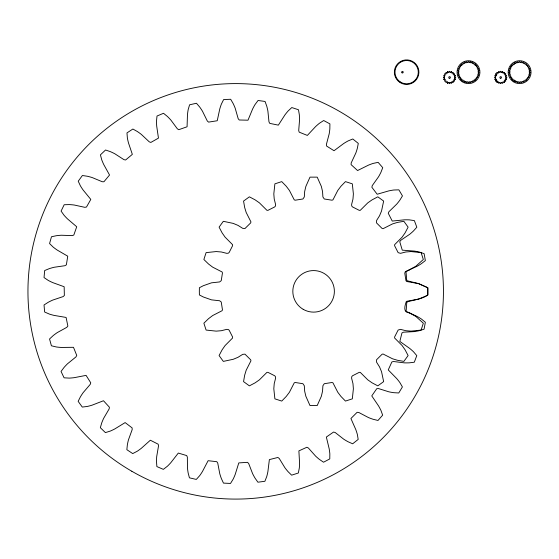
<?xml version="1.0" encoding="UTF-8"?>
<svg xmlns="http://www.w3.org/2000/svg" width="559" height="559" viewBox="0 0 559 559"><rect width="100%" height="100%" fill="white"/><g stroke="black" fill="none" stroke-linecap="round" stroke-linejoin="round"><path stroke-width="0.84" d="M509.018 72.363L509.053 71.936A3.627 3.627 0 0 1 509.955 71.622L510.011 71.007A3.592 3.592 0 0 1 509.27 70.616M478.511 75.619L478.336 75.989A3.627 3.627 0 0 1 477.379 75.968L477.12 76.534A3.592 3.592 0 0 1 477.679 77.156L477.519 77.638A3.627 3.627 0 0 1 476.582 77.456L476.226 77.96A3.592 3.592 0 0 1 476.673 78.672L476.464 79.126A3.627 3.627 0 0 1 475.541 78.784L475.101 79.217M530.205 72.363L530.065 71.887A3.592 3.592 0 0 0 529.268 71.622L529.212 71.007A3.627 3.627 0 0 0 530.044 70.546L530.072 70.532M449.087 82.711L449.066 82.494A5.716 5.716 0 0 1 448.597 82.362L448.395 82.669A2.11 2.11 0 0 1 447.857 83.34L447.5 83.235M461.531 80.14L461.531 80.105A3.627 3.627 0 0 1 461.874 79.217L461.441 78.777A3.592 3.592 0 0 1 460.665 79.092L460.553 79.126M475.108 65.117A3.627 3.627 0 0 0 475.45 64.222L475.457 64.194M512.645 80.133L512.652 80.105A3.627 3.627 0 0 1 512.994 79.21L512.561 78.77A3.592 3.592 0 0 1 511.778 79.092M458.031 70.525L458.135 70.106A3.627 3.627 0 0 1 459.079 69.959L459.239 69.365A3.592 3.592 0 0 1 458.576 68.848L458.653 68.338A3.627 3.627 0 0 1 459.603 68.359L459.868 67.8A3.592 3.592 0 0 1 459.302 67.178L459.463 66.689A3.627 3.627 0 0 1 460.399 66.87L460.756 66.367A3.592 3.592 0 0 1 460.309 65.655L460.511 65.2M509.144 70.525L509.256 70.106A3.627 3.627 0 0 1 510.199 69.959L510.36 69.358A3.592 3.592 0 0 1 509.696 68.848L509.731 68.352M515.81 81.048L515.244 80.789A3.592 3.592 0 0 1 514.622 81.348L514.532 81.418M498.628 82.243L498.649 82.047A5.716 5.716 0 0 1 498.251 81.817L497.964 82.047A2.11 2.11 0 0 1 497.244 82.522L496.937 82.306M476.729 65.55L476.464 65.2M499.543 82.606L499.718 82.355A5.716 5.716 0 0 0 500.123 82.418L500.207 82.711A1.991 1.991 0 0 0 500.522 83.577M455.473 79.175L455.347 79.546M506.587 79.168L506.468 79.539M496.343 75.018L496.35 74.997A5.716 5.716 0 0 0 496.154 75.381M502.786 72.621L502.758 72.901A5.716 5.716 0 0 1 503.142 73.103L503.428 72.873A2.11 2.11 0 0 1 504.148 72.404L504.456 72.614M514.329 80.258L513.812 79.895A3.592 3.592 0 0 1 513.106 80.342L512.652 80.147M454.474 76.45L454.726 76.31A1.991 1.991 0 0 0 455.452 75.738M505.595 76.45L505.839 76.303A1.991 1.991 0 0 0 506.566 75.731L506.468 75.381A2.11 2.11 0 0 0 505.602 75.346L505.231 75.374A5.716 5.716 0 0 0 505.05 75.011M475.443 80.161L475.108 80.398M526.564 80.161L526.222 80.398A3.627 3.627 0 0 1 525.404 79.902L524.894 80.258A3.592 3.592 0 0 1 525.076 81.076L524.691 81.418A3.627 3.627 0 0 1 523.972 80.789L523.413 81.048A3.592 3.592 0 0 1 523.441 81.887L523.035 82.18A3.627 3.627 0 0 1 522.406 81.418L521.813 81.572A3.592 3.592 0 0 1 521.694 82.404L521.219 82.599A3.627 3.627 0 0 1 520.757 81.761L520.143 81.817A3.592 3.592 0 0 1 519.884 82.613L519.381 82.718A3.627 3.627 0 0 1 519.073 81.817L518.459 81.761A3.592 3.592 0 0 1 518.067 82.501L517.557 82.522M475.101 65.11L475.548 65.557M497.251 81.369L497.335 81.174A5.716 5.716 0 0 1 497.028 80.845L496.678 80.978M495.623 74.012L495.847 73.697A1.991 1.991 0 0 1 496.741 73.963L497 74.095A5.716 5.716 0 0 1 497.307 73.788L497.182 73.446A2.11 2.11 0 0 1 496.951 72.614M505.769 80.908L505.546 81.223A1.991 1.991 0 0 1 504.651 80.957L504.407 80.824M458.478 75.584L458.492 75.563A3.627 3.627 0 0 1 459.239 74.962L459.079 74.361A3.592 3.592 0 0 1 458.247 74.249L458.059 73.774A3.627 3.627 0 0 1 458.89 73.313L458.841 72.698A3.592 3.592 0 0 1 458.045 72.439L457.933 71.936A3.627 3.627 0 0 1 458.841 71.629L458.897 71.014A3.592 3.592 0 0 1 458.156 70.623L458.059 70.553M478.49 68.771L478.511 68.743A3.627 3.627 0 0 1 477.749 69.365L477.903 69.966A3.592 3.592 0 0 1 478.735 70.078L478.958 70.525M529.611 68.764L529.506 68.366M511.667 65.2L511.429 65.655A3.592 3.592 0 0 0 511.869 66.367L511.52 66.877A3.627 3.627 0 0 0 510.584 66.689M444.566 76.946L444.328 76.974A1.991 1.991 0 0 0 443.462 77.289L443.448 77.659A2.11 2.11 0 0 0 444.258 77.96M495.728 76.911L495.449 76.967A1.991 1.991 0 0 0 494.575 77.289L494.561 77.652A2.11 2.11 0 0 0 495.379 77.953M470.126 61.707L470.035 61.825A3.592 3.592 0 0 0 469.644 62.566L469.022 62.51A3.627 3.627 0 0 0 468.715 61.609L468.218 61.714A3.592 3.592 0 0 0 467.953 62.51L467.338 62.566A3.627 3.627 0 0 0 466.884 61.728L466.402 61.916A3.592 3.592 0 0 0 466.29 62.748L465.689 62.915A3.627 3.627 0 0 0 465.095 62.168L465.095 62.168M471.915 62.147L471.81 62.252A3.592 3.592 0 0 0 471.293 62.908L470.692 62.755A3.627 3.627 0 0 0 470.545 61.811L470.154 61.7M465.095 82.166L465.179 82.082A3.592 3.592 0 0 0 465.696 81.418L466.297 81.579A3.627 3.627 0 0 0 466.437 82.522L466.954 82.508A3.592 3.592 0 0 0 467.345 81.768L467.96 81.817A3.627 3.627 0 0 0 468.267 82.718L468.77 82.62A3.592 3.592 0 0 0 469.029 81.817L469.644 81.761A3.627 3.627 0 0 0 470.105 82.599L470.126 82.627M478.951 70.532L478.93 70.553A3.627 3.627 0 0 1 478.092 71.014L478.148 71.636A3.592 3.592 0 0 1 478.944 71.894L479.077 72.377A3.627 3.627 0 0 1 478.148 72.698L478.092 73.32A3.592 3.592 0 0 1 478.832 73.711L478.853 74.221A3.627 3.627 0 0 1 477.91 74.368L477.742 74.969A3.592 3.592 0 0 1 478.406 75.479L478.511 75.584M504.714 73.942L504.365 74.074A5.716 5.716 0 0 0 504.078 73.788L504.176 73.502A1.991 1.991 0 0 0 504.435 72.614M496.937 72.614L497.251 72.384A1.991 1.991 0 0 1 498.02 72.915L498.223 73.117A5.716 5.716 0 0 1 498.607 72.922L498.593 72.551A2.11 2.11 0 0 1 498.635 71.692L498.984 71.566M504.456 82.306L504.148 82.536A1.991 1.991 0 0 1 503.379 82.005L503.219 81.817A5.716 5.716 0 0 1 502.786 81.998L502.8 82.369A2.11 2.11 0 0 1 502.758 83.228L502.408 83.354A1.991 1.991 0 0 1 501.842 82.613L501.737 82.376A5.716 5.716 0 0 1 501.276 82.418L501.185 82.781A2.11 2.11 0 0 1 500.878 83.584L500.501 83.591M496.161 80.154L496.35 79.937A5.716 5.716 0 0 1 496.161 79.546L496.147 79.532M530.17 72.39L530.198 72.37A3.627 3.627 0 0 1 529.268 72.698L529.212 73.313A3.592 3.592 0 0 1 529.953 73.704L529.995 74.207A3.627 3.627 0 0 1 529.024 74.368L528.863 74.962A3.592 3.592 0 0 1 529.527 75.479L529.485 75.982A3.627 3.627 0 0 1 528.5 75.968L528.234 76.527A3.592 3.592 0 0 1 528.8 77.149L528.639 77.638A3.627 3.627 0 0 1 527.703 77.449L527.347 77.96A3.592 3.592 0 0 1 527.794 78.672L527.584 79.126A3.627 3.627 0 0 1 526.662 78.777L526.222 79.217A3.592 3.592 0 0 1 526.536 79.993L526.578 80.133M454.139 79.525L454.418 79.553A1.991 1.991 0 0 0 455.34 79.518M496.092 75.416L495.854 75.374A1.991 1.991 0 0 0 494.932 75.409L494.806 75.751A2.11 2.11 0 0 0 495.484 76.29L495.798 76.485A5.716 5.716 0 0 0 495.735 76.89M505.252 79.518L505.539 79.546A1.991 1.991 0 0 0 506.461 79.518M514.49 62.887L514.147 63.251A3.592 3.592 0 0 0 514.322 64.068M409.405 269.808L415.805 266.266L423.331 259.488L421.102 252.626L411.033 251.564L405.841 251.983L400.517 253.332L398.141 252.647L394.598 245.694L394.64 244.667L402.11 237.149L405.086 232.879L408.112 227.136L403.871 221.301L397.477 222.405L392.495 223.921L383.041 228.701L382.049 228.421L376.528 222.901L376.612 220.435L379.54 215.788L381.545 210.981L383.649 201.072L377.807 196.831L372.07 199.863L367.801 202.84L360.282 210.31L359.248 210.345L352.45 206.886L351.723 205.95L351.618 204.433L352.967 199.109L353.386 193.917L352.324 183.848L345.462 181.619L340.941 186.273L337.797 190.423L332.954 199.849L331.99 200.206L324.276 198.983L322.899 196.943L322.536 191.457L321.334 186.392L317.212 177.14L309.993 177.14L305.871 186.392L304.669 191.457L304.306 196.943L302.922 198.983L295.215 200.206L294.244 199.849L289.408 190.423L286.264 186.273L281.743 181.619L274.881 183.848L273.812 193.917L274.238 199.109L275.587 204.433L275.475 205.95L274.755 206.886L267.95 210.345L266.923 210.31L259.404 202.84L255.128 199.863L249.391 196.831L243.556 201.072L244.66 207.466L246.177 212.448L250.956 221.909L250.67 222.901L244.954 228.547L242.69 228.338L238.036 225.403L233.236 223.397L223.327 221.301L219.086 227.136L222.119 232.879L225.095 237.149L232.565 244.667L232.6 245.694L229.141 252.5L228.205 253.227L226.688 253.332L221.357 251.983L216.172 251.564L206.103 252.626L203.874 259.488L208.528 264.009L212.679 267.153L222.105 271.988L222.461 272.96L221.238 280.667L219.617 281.939L211.498 282.826L203.329 285.712L199.395 287.738L199.339 291.344L199.395 294.956L203.329 296.983L211.498 299.862L219.617 300.756L221.238 302.021L222.461 309.735L222.105 310.699L212.679 315.542L208.528 318.686L203.874 323.207L206.103 330.069L216.172 331.131L221.357 330.711L226.688 329.363L228.205 329.468L229.141 330.194L232.6 337L232.565 338.027L225.095 345.546L222.119 349.815L219.086 355.552L223.327 361.394L233.236 359.29L238.036 357.292L242.69 354.357L244.954 354.147L250.67 359.793L250.956 360.786L246.177 370.24L244.66 375.222L243.556 381.615L249.391 385.857L255.128 382.831L259.404 379.854L266.923 372.385L267.95 372.343L274.755 375.809L275.475 376.745L275.587 378.261L274.238 383.586L273.812 388.778L274.881 398.846L281.743 401.076L286.264 396.422L289.408 392.271L294.244 382.845L295.215 382.489L302.922 383.712L304.306 385.752L304.669 391.237L305.871 396.303L309.993 405.548L317.212 405.548L321.334 396.303L322.536 391.237L322.899 385.752L324.276 383.712L331.99 382.489L332.954 382.845L337.797 392.271L340.941 396.422L345.462 401.076L352.324 398.846L353.386 388.778L352.967 383.586L351.618 378.261L351.723 376.745L352.45 375.809L359.248 372.343L360.282 372.385L367.801 379.854L372.07 382.831L377.807 385.857L383.649 381.615L381.545 371.714L379.54 366.907L376.612 362.26L376.528 359.793L382.049 354.273L383.041 353.994L392.495 358.773L397.477 360.282L403.871 361.394L408.112 355.552L405.086 349.815L402.11 345.546L394.64 338.027L394.598 337L398.141 330.041L400.517 329.363L405.841 330.711L411.033 331.131L421.102 330.069L423.331 323.207L415.805 316.429L409.405 312.886M409.328 269.836L417.091 266.266A69.092 69.092 0 0 0 421.395 263.666L425.364 260.592L424.127 253.646L419.278 252.011A69.092 69.092 0 0 0 414.338 251.089L402.27 250.153L399.755 241.754L400.698 240.349L409.698 234.277A69.092 69.092 0 0 0 413.471 230.958L416.825 227.22L414.366 220.609L409.307 219.862A69.092 69.092 0 0 0 404.283 219.841L392.243 221.071L388.26 213.258L388.938 211.707L396.715 204.126A69.092 69.092 0 0 0 399.832 200.185L402.459 195.909L398.867 189.843L393.753 190.011A69.092 69.092 0 0 0 388.805 190.885L377.178 194.246L371.868 187.272L372.259 185.623L378.548 176.777A69.092 69.092 0 0 0 380.917 172.34L382.74 167.665L378.122 162.341L373.119 163.417A69.092 69.092 0 0 0 368.402 165.164L357.564 170.544L351.094 164.625L351.185 162.935L355.797 153.11A69.092 69.092 0 0 0 357.334 148.324L358.291 143.397L352.792 138.981L348.068 140.938A69.092 69.092 0 0 0 343.743 143.495L334.037 150.727L326.61 146.06L326.4 144.383L329.181 133.887A69.092 69.092 0 0 0 329.838 128.905L329.908 123.888L323.703 120.52L319.406 123.287A69.092 69.092 0 0 0 315.604 126.579L307.345 135.425L299.212 132.162L298.702 130.547L299.568 119.724A69.092 69.092 0 0 0 299.317 114.707L298.492 109.753L291.791 107.552L288.053 111.045A69.092 69.092 0 0 0 284.901 114.958L278.354 125.139L269.766 123.378L268.977 121.883L267.894 111.08A69.092 69.092 0 0 0 266.755 106.182L265.057 101.458L258.069 100.487L255.016 104.589A69.092 69.092 0 0 0 252.612 109.005L247.993 120.192L239.224 119.996L238.183 118.662L235.192 108.222A69.092 69.092 0 0 0 233.194 103.611L230.678 99.271L223.635 99.558L221.357 104.142A69.092 69.092 0 0 0 219.785 108.914L217.234 120.744L208.57 122.114L207.305 120.996L202.498 111.255A69.092 69.092 0 0 0 199.717 107.076L196.468 103.254L189.578 104.799L188.159 109.711A69.092 69.092 0 0 0 187.468 114.693L187.069 126.781L178.789 129.681L177.343 128.801L170.879 120.08A69.092 69.092 0 0 0 167.393 116.461L163.507 113.281L157.009 116.027L156.492 121.121A69.092 69.092 0 0 0 156.702 126.138L158.463 138.115L150.839 142.44L149.26 141.832L141.336 134.405A69.092 69.092 0 0 0 137.262 131.47L132.874 129.031L126.97 132.895L127.375 137.996A69.092 69.092 0 0 0 128.472 142.901L132.343 154.368L125.614 159.986L123.951 159.664L114.833 153.774A69.092 69.092 0 0 0 110.298 151.615L105.546 150.001L100.424 154.857L101.731 159.804A69.092 69.092 0 0 0 103.688 164.43L109.55 175.023L103.925 181.752L102.234 181.738L92.214 177.566A69.092 69.092 0 0 0 87.358 176.253L82.397 175.512L78.232 181.2L80.398 185.84A69.092 69.092 0 0 0 83.144 190.046L90.803 199.416L86.477 207.04L84.807 207.326L74.2 205.013A69.092 69.092 0 0 0 69.19 204.587L64.18 204.741L61.092 211.085L64.054 215.264A69.092 69.092 0 0 0 67.513 218.911L76.716 226.765L73.823 235.039L72.23 235.618L61.378 235.241A69.092 69.092 0 0 0 56.375 235.709L51.47 236.764L49.569 243.556L53.224 247.134A69.092 69.092 0 0 0 57.277 250.104L67.744 256.19L66.367 264.847L64.907 265.707L54.167 267.265A69.092 69.092 0 0 0 49.325 268.627L44.685 270.535L44.028 277.557L48.263 280.422A69.092 69.092 0 0 0 52.784 282.623L64.159 286.739L64.355 295.508L63.076 296.612L52.784 300.064A69.092 69.092 0 0 0 48.263 302.265L44.035 304.976L44.643 312.006L49.325 314.067A69.092 69.092 0 0 0 54.167 315.423L66.095 317.442L67.856 326.037L66.787 327.35L57.277 332.591A69.092 69.092 0 0 0 53.224 335.561L49.548 338.978L51.407 345.783L56.375 346.978A69.092 69.092 0 0 0 61.378 347.453L73.481 347.307L76.744 355.447L75.933 356.928L67.513 363.783A69.092 69.092 0 0 0 64.054 367.431L61.05 371.449L64.082 377.814L69.19 378.108A69.092 69.092 0 0 0 74.2 377.674L86.079 375.375L90.747 382.796L90.209 384.403L83.144 392.649A69.092 69.092 0 0 0 80.398 396.855L78.155 401.348L82.285 407.071L87.358 406.442A69.092 69.092 0 0 0 92.214 405.121L103.492 400.74L109.403 407.211L109.166 408.888L103.688 418.258A69.092 69.092 0 0 0 101.731 422.89L100.334 427.705L105.413 432.603L110.298 431.08A69.092 69.092 0 0 0 114.833 428.914L125.146 422.59L132.12 427.901L132.183 429.591L128.472 439.793A69.092 69.092 0 0 0 127.375 444.698L126.851 449.688L132.728 453.594L137.262 451.225A69.092 69.092 0 0 0 141.336 448.283L150.357 440.219L158.169 444.195L158.532 445.851L156.702 456.549A69.092 69.092 0 0 0 156.492 461.573L156.876 466.576L163.354 469.371L167.393 466.234A69.092 69.092 0 0 0 170.879 462.614L178.314 453.063L186.706 455.585L187.363 457.15L187.468 468.002A69.092 69.092 0 0 0 188.159 472.984L189.431 477.833L196.307 479.426L199.717 475.618A69.092 69.092 0 0 0 202.498 471.433L208.109 460.707L216.822 461.692L217.744 463.111L219.785 473.773A69.092 69.092 0 0 0 221.357 478.546L223.474 483.102L230.518 483.444L233.194 479.084A69.092 69.092 0 0 0 235.192 474.465L238.791 462.915L247.539 462.328L248.699 463.558L252.612 473.683A69.092 69.092 0 0 0 255.016 478.099L257.909 482.2L264.903 481.278L266.755 476.513A69.092 69.092 0 0 0 267.894 471.614L269.375 459.603L277.879 457.465L279.241 458.471L284.901 467.736A69.092 69.092 0 0 0 288.053 471.649L291.63 475.164L298.345 473.012L299.317 467.988A69.092 69.092 0 0 0 299.568 462.971L298.883 450.889L306.863 447.263L308.379 448.011L315.604 456.116A69.092 69.092 0 0 0 319.406 459.407L323.556 462.223L329.775 458.904L329.838 453.789A69.092 69.092 0 0 0 329.181 448.807L326.351 437.04L333.562 432.051L335.19 432.512L343.743 439.199A69.092 69.092 0 0 0 348.068 441.757L352.652 443.79L358.186 439.416L357.334 434.371A69.092 69.092 0 0 0 355.797 429.585L350.912 418.509L357.11 412.311L358.794 412.479L368.402 417.531A69.092 69.092 0 0 0 373.119 419.278L377.996 420.459L382.656 415.162L380.917 410.355A69.092 69.092 0 0 0 378.548 405.918L371.763 395.898L376.759 388.687L378.443 388.554L388.805 391.803A69.092 69.092 0 0 0 393.753 392.684L398.763 392.977L402.403 386.933L399.832 382.51A69.092 69.092 0 0 0 396.715 378.569L388.246 369.918L391.873 361.939L393.508 361.498L404.283 362.854A69.092 69.092 0 0 0 409.307 362.833L414.289 362.225L416.79 355.629L413.471 351.737A69.092 69.092 0 0 0 409.698 348.418L399.825 341.416L401.97 332.919L403.5 332.193L414.338 331.599A69.092 69.092 0 0 0 419.278 330.683L424.071 329.195L425.357 322.263L421.395 319.021A69.092 69.092 0 0 0 417.091 316.429L406.127 311.307L406.784 302.349L408.098 301.574L418.558 299.079L427.369 295.425L427.803 294.956L427.803 287.738L418.656 283.637L406.603 281.477L405.967 280.667L404.765 273.127L405.31 271.744L409.328 269.836L406.002 271.625L406.721 280.136L407.211 280.758L418.558 283.616L427.803 287.738L427.803 294.956C421.472 299.61 413.471 299.75 406.365 301.399C404.961 305.368 402.599 312.565 409.328 312.858M465.06 62.147L464.655 62.44A3.592 3.592 0 0 0 464.69 63.279L464.124 63.537A3.627 3.627 0 0 0 463.411 62.908L463.027 63.251A3.592 3.592 0 0 0 463.201 64.075L462.698 64.432A3.627 3.627 0 0 0 461.881 63.936L461.559 64.334A3.592 3.592 0 0 0 461.874 65.117M447.5 71.692L447.864 71.573M453.307 74.102L453.594 73.949A2.11 2.11 0 0 1 454.425 73.718L454.656 74.019A1.991 1.991 0 0 1 454.125 74.787L453.922 74.99A5.716 5.716 0 0 1 454.118 75.381L454.488 75.36A2.11 2.11 0 0 1 455.347 75.402L455.473 75.751M476.492 65.214L476.324 65.235A3.592 3.592 0 0 0 475.541 65.55M511.785 79.092L511.38 78.77A3.627 3.627 0 0 1 511.869 77.953L511.52 77.449A3.592 3.592 0 0 1 510.695 77.624L510.353 77.24A3.627 3.627 0 0 1 510.982 76.527L510.723 75.961A3.592 3.592 0 0 1 509.885 75.996L509.612 75.556A3.627 3.627 0 0 1 510.353 74.962L510.199 74.361A3.592 3.592 0 0 1 509.368 74.249L509.172 73.767A3.627 3.627 0 0 1 510.011 73.313L510.039 72.705A3.592 3.592 0 0 1 509.158 72.432L509.053 72.39M509.738 68.345L509.766 68.338A3.627 3.627 0 0 1 510.723 68.359L510.989 67.793A3.592 3.592 0 0 1 510.423 67.171L510.584 66.682M470.133 82.627L470.58 82.411A3.592 3.592 0 0 0 470.699 81.579L471.293 81.418A3.627 3.627 0 0 0 471.894 82.159L472.327 81.894A3.592 3.592 0 0 0 472.299 81.055L472.858 80.789A3.627 3.627 0 0 0 473.578 81.418L473.962 81.076A3.592 3.592 0 0 0 473.787 80.258L474.291 79.902A3.627 3.627 0 0 0 475.108 80.398M454.83 77.953L454.572 77.994A5.716 5.716 0 0 1 454.474 78.442L454.788 78.644A2.11 2.11 0 0 1 455.459 79.189M495.449 77.953L495.735 78.043A5.716 5.716 0 0 0 495.805 78.449L495.616 78.595A1.67 1.67 0 0 0 495.064 78.938L494.925 79.539M471.922 62.147L472.32 62.322A3.627 3.627 0 0 1 472.299 63.279L472.858 63.537A3.592 3.592 0 0 1 473.48 62.978L473.969 63.139A3.627 3.627 0 0 1 473.787 64.075L474.291 64.432A3.592 3.592 0 0 1 475.003 63.985L475.457 64.18M465.039 82.187L464.676 82.04A3.627 3.627 0 0 1 464.69 81.055L464.124 80.789A3.592 3.592 0 0 1 463.502 81.355L463.02 81.223A3.627 3.627 0 0 1 463.201 80.258L462.698 79.902A3.592 3.592 0 0 1 461.986 80.349L461.531 80.147M500.892 71.328L500.501 71.328A2.11 2.11 0 0 0 500.2 72.139L500.165 72.467A5.716 5.716 0 0 0 499.711 72.565L499.543 72.314A1.991 1.991 0 0 0 498.97 71.587M505.944 77.953L505.671 78.008A5.716 5.716 0 0 1 505.595 78.442L505.902 78.644A2.11 2.11 0 0 1 506.573 79.182M496.14 79.518L495.791 79.567A2.11 2.11 0 0 1 494.932 79.525M444.258 77.953L444.622 78.043A5.716 5.716 0 0 0 444.684 78.449L444.433 78.623A1.67 1.67 0 0 0 443.944 78.938L443.804 79.546M529.485 68.345L529.338 68.324A3.592 3.592 0 0 0 528.5 68.359L528.234 67.793A3.627 3.627 0 0 0 528.863 67.08L528.528 66.696A3.592 3.592 0 0 0 527.703 66.87L527.347 66.36A3.627 3.627 0 0 0 527.843 65.55L527.437 65.228A3.592 3.592 0 0 0 526.662 65.543L526.222 65.11A3.627 3.627 0 0 0 526.571 64.222L526.117 63.978A3.592 3.592 0 0 0 525.404 64.418L524.894 64.068A3.627 3.627 0 0 0 525.083 63.132L524.601 62.971A3.592 3.592 0 0 0 523.972 63.53L523.413 63.272A3.627 3.627 0 0 0 523.434 62.322L522.924 62.245A3.592 3.592 0 0 0 522.406 62.908L521.813 62.748A3.627 3.627 0 0 0 521.666 61.804L521.156 61.818A3.592 3.592 0 0 0 520.757 62.559L520.143 62.51A3.627 3.627 0 0 0 519.835 61.609L519.332 61.707A3.592 3.592 0 0 0 519.073 62.51L518.459 62.566A3.627 3.627 0 0 0 517.997 61.728L517.522 61.916A3.592 3.592 0 0 0 517.403 62.748L516.809 62.908A3.627 3.627 0 0 0 516.209 62.168L515.775 62.433A3.592 3.592 0 0 0 515.803 63.272M460.518 65.2L460.553 65.207A3.627 3.627 0 0 1 461.441 65.55M452.056 81.81L452.266 81.998A1.991 1.991 0 0 0 453.035 82.515L453.342 82.313A2.11 2.11 0 0 0 453.104 81.474L452.965 81.132A5.716 5.716 0 0 0 453.251 80.845M445.02 79.525L444.671 79.567A2.11 2.11 0 0 1 443.811 79.525M514.476 81.432L514.14 81.223A3.627 3.627 0 0 1 514.322 80.251M502.408 71.566L502.779 71.685A1.991 1.991 0 0 1 502.8 72.621M451.288 71.573L451.658 71.692A1.991 1.991 0 0 1 451.679 72.628L451.637 72.908A5.716 5.716 0 0 1 452.021 73.11L452.042 73.117M514.504 62.887L514.532 62.901A3.627 3.627 0 0 1 515.251 63.53L515.81 63.272M460.497 79.119L460.26 78.777A3.627 3.627 0 0 1 460.756 77.96L460.399 77.449A3.592 3.592 0 0 1 459.582 77.631L459.232 77.247A3.627 3.627 0 0 1 459.861 76.527L459.603 75.968A3.592 3.592 0 0 1 458.764 75.996L458.471 75.598M461.441 65.557L461.881 65.11M454.572 76.932L454.893 76.981A2.11 2.11 0 0 1 455.704 77.289L455.711 77.659A1.991 1.991 0 0 1 454.83 77.967M453.244 74.081L453.265 74.088A5.716 5.716 0 0 0 452.958 73.788L453.063 73.502A1.991 1.991 0 0 0 453.314 72.614L453.028 72.39A2.11 2.11 0 0 0 452.308 72.873M505.671 76.911L506.014 76.974A2.11 2.11 0 0 1 506.817 77.282L506.831 77.652A1.991 1.991 0 0 1 505.951 77.967M505.769 74.012L505.546 73.697A2.11 2.11 0 0 0 504.707 73.935M495.623 80.908L495.847 81.223A2.11 2.11 0 0 0 496.685 80.985M445.027 79.532L445.041 79.553A5.716 5.716 0 0 0 445.23 79.916L445.041 80.154A1.991 1.991 0 0 0 444.524 80.922L444.733 81.223A2.11 2.11 0 0 0 445.565 80.992L445.907 80.852A5.716 5.716 0 0 0 446.201 81.139L446.096 81.425A1.991 1.991 0 0 0 445.844 82.313L446.131 82.536A2.11 2.11 0 0 0 446.851 82.061L447.137 81.817A5.716 5.716 0 0 0 447.5 82.005M446.886 72.929L447.102 73.117A5.716 5.716 0 0 1 447.493 72.929L447.486 72.621A2.11 2.11 0 0 1 447.514 71.699M447.521 82.019L447.486 82.306A1.991 1.991 0 0 0 447.521 83.228M496.35 74.983L496.113 74.724A2.11 2.11 0 0 1 495.637 74.005M514.329 64.068L513.875 64.481A3.627 3.627 0 0 0 512.994 63.929L512.68 64.334A3.592 3.592 0 0 0 512.994 65.11L512.561 65.55A3.627 3.627 0 0 0 511.667 65.207M478.511 68.736L478.218 68.331A3.592 3.592 0 0 0 477.379 68.359L477.12 67.8A3.627 3.627 0 0 0 477.749 67.08L477.407 66.696A3.592 3.592 0 0 0 476.582 66.87L476.226 66.367A3.627 3.627 0 0 0 476.722 65.55M505.657 76.876L505.664 76.897A5.716 5.716 0 0 0 505.588 76.471M454.537 76.883L454.544 76.904A5.716 5.716 0 0 0 454.474 76.478M530.079 70.525L529.855 70.071A3.592 3.592 0 0 0 529.024 69.959L528.863 69.358A3.627 3.627 0 0 0 529.611 68.764M475.457 80.14L475.423 79.993A3.592 3.592 0 0 0 475.108 79.217M454.118 79.539A5.716 5.716 0 0 1 453.936 79.909L454.167 80.196A2.11 2.11 0 0 1 454.635 80.915L454.425 81.223A1.991 1.991 0 0 1 453.531 80.957M452.028 81.817A5.716 5.716 0 0 1 451.665 81.998L451.686 82.369A2.11 2.11 0 0 1 451.637 83.235L451.288 83.354A1.991 1.991 0 0 1 450.722 82.613L450.645 82.404A5.716 5.716 0 0 1 450.163 82.425L450.065 82.781A2.11 2.11 0 0 1 449.757 83.584L449.387 83.598A1.991 1.991 0 0 1 449.073 82.718M444.622 76.89A5.716 5.716 0 0 1 444.684 76.485L444.37 76.283A2.11 2.11 0 0 1 443.699 75.745L443.804 75.388A1.991 1.991 0 0 1 444.74 75.36L445.02 75.402A5.716 5.716 0 0 1 445.223 75.018L445.041 74.773A2.11 2.11 0 0 1 444.517 74.012L444.733 73.704A1.991 1.991 0 0 1 445.628 73.97L445.879 74.095A5.716 5.716 0 0 1 446.194 73.795L446.061 73.446A2.11 2.11 0 0 1 445.837 72.614L446.131 72.39A1.991 1.991 0 0 1 446.9 72.922M447.85 71.594A1.991 1.991 0 0 1 448.437 72.314L448.563 72.565A5.716 5.716 0 0 1 448.996 72.502L449.094 72.146A2.11 2.11 0 0 1 449.401 71.342L449.771 71.328A1.991 1.991 0 0 1 450.079 72.209L450.128 72.495A5.716 5.716 0 0 1 450.554 72.565L450.757 72.258A2.11 2.11 0 0 1 451.302 71.587M515.803 81.048A3.627 3.627 0 0 0 515.789 82.005L516.299 82.075A3.592 3.592 0 0 0 516.816 81.418L517.41 81.572A3.627 3.627 0 0 0 517.557 82.515M505.238 79.539A5.716 5.716 0 0 1 505.05 79.902L505.287 80.196A2.11 2.11 0 0 1 505.755 80.915M504.372 80.838A5.716 5.716 0 0 1 504.085 81.132L504.218 81.474A2.11 2.11 0 0 1 504.442 82.306M499.522 82.669A2.11 2.11 0 0 1 498.977 83.34L498.614 83.235A1.991 1.991 0 0 1 498.593 82.299M496.958 82.306A1.991 1.991 0 0 1 497.203 81.411M495.644 80.915A1.991 1.991 0 0 1 496.154 80.14M500.871 71.342A1.991 1.991 0 0 1 501.199 72.209L501.248 72.488A5.716 5.716 0 0 1 501.675 72.565L501.877 72.251A2.11 2.11 0 0 1 502.422 71.58M505.748 74.005A1.991 1.991 0 0 1 505.245 74.78M449.17 78.169A0.818 0.818 0 0 0 450.393 77.463A0.818 0.818 0 0 0 449.17 76.758A0.818 0.818 0 0 0 449.17 78.169M462.195 81.726A11.453 11.453 0 0 0 479.922 72.838A11.453 11.453 0 0 0 463.362 61.93A11.453 11.453 0 0 0 462.195 81.726M303.216 309.337A20.774 20.774 0 0 0 334.373 291.344A20.774 20.774 0 0 0 303.216 273.358A20.774 20.774 0 0 0 303.216 309.337M131.826 471.258A207.745 207.745 0 0 0 443.441 291.344A207.745 207.745 0 0 0 131.826 111.43A207.745 207.745 0 0 0 131.826 471.258M400.426 82.026A11.655 11.655 0 0 0 418.286 72.614A11.655 11.655 0 0 0 401.201 61.853A11.655 11.655 0 0 0 400.426 82.026M400.055 82.522A12.27 12.27 0 0 0 418.894 72.684A12.27 12.27 0 0 0 400.957 61.287A12.27 12.27 0 0 0 400.055 82.522M402.068 72.838A0.776 0.776 0 0 0 403.228 72.167A0.776 0.776 0 0 0 402.068 71.489A0.776 0.776 0 0 0 402.068 72.838M500.291 78.169A0.818 0.818 0 0 0 501.514 77.463A0.818 0.818 0 0 0 500.291 76.751A0.818 0.818 0 0 0 500.291 78.169M513.309 81.726A11.453 11.453 0 0 0 531.043 72.838A11.453 11.453 0 0 0 514.483 61.923A11.453 11.453 0 0 0 513.309 81.726"/></g></svg>
